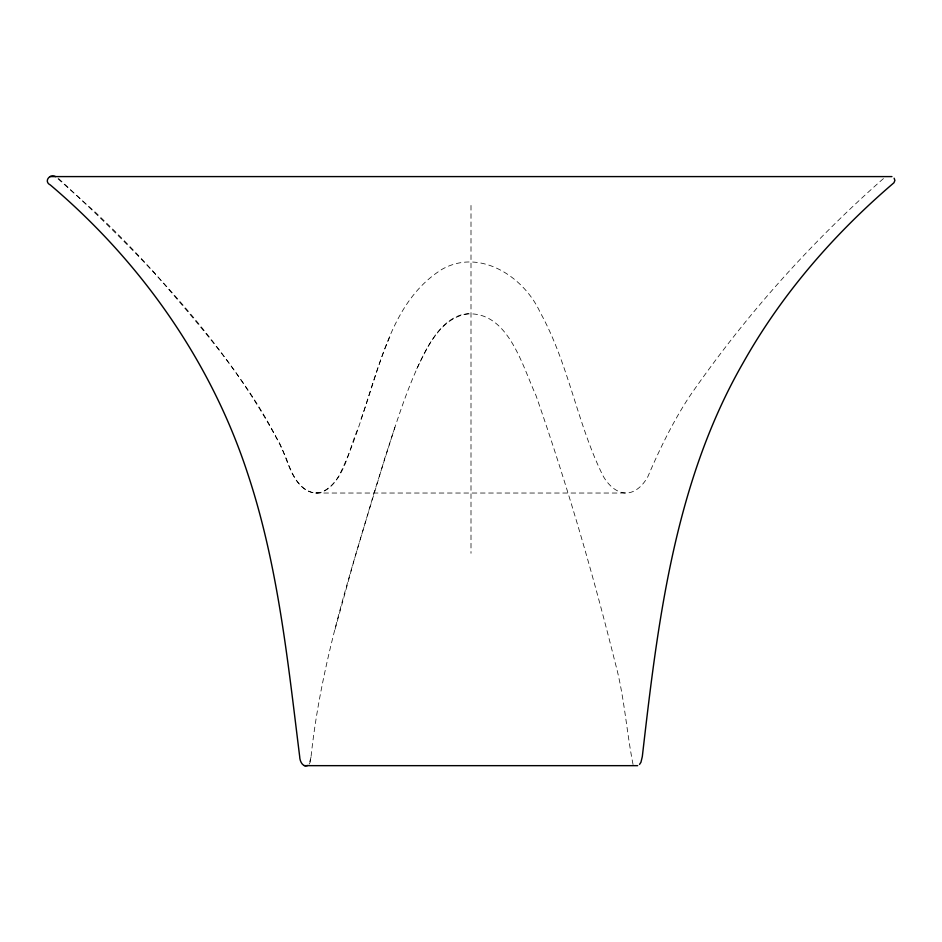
<?xml version="1.0" encoding="UTF-8"?>
<svg xmlns="http://www.w3.org/2000/svg" width="942" height="942" viewBox="0 0 942 942"><rect width="100%" height="100%" fill="white"/><g stroke="black" fill="none" stroke-linecap="round" stroke-linejoin="round"><path stroke-width="0.71" stroke-dasharray="4.71 3.53" d="M633.048 764.504C626.406 731.039 624.322 695.879 615.138 662.591C592.671 572.442 566.554 483.116 535.951 395.393C521.856 364.884 507.267 307.045 462.392 314.51C446.567 318.843 436.181 332.75 428.163 346.185C408.863 381.133 397.571 419.767 385.019 457.471C355.817 556.051 321.787 654.396 311.013 757.156L310.153 762.313L308.752 764.727M311.013 757.156L308.952 764.504M335.046 629.374L353.957 560.702L374.551 491.229L395.499 425.266M360.998 419.166C380.403 366.579 391.036 300.816 442.422 269.082C480.361 248.076 523.987 276.889 540.166 312.367C568.627 363.647 577.01 423.217 602.892 475.58C608.226 485.413 618.67 495.739 630.857 492.336C638.617 489.864 644.163 483.352 647.966 476.428C659.671 448.969 672.823 422.11 689.108 397.053C744.427 316.865 809.755 243.531 882.831 179.098L886.41 176.59M357.407 429.988C348.14 451.018 344.878 480.82 321.964 492.042C302.076 497.517 291.996 474.686 286.78 459.661A308.54 308.54 0 0 0 279.468 443.682C225.55 341.499 143.137 256.895 59.169 179.098L58.027 178.12M389.788 336.977C370.1 382.122 361.057 431.412 339.108 475.58C334.728 483.034 328.64 490.452 319.88 492.631A17.439 17.439 0 0 1 313.38 492.831C289.594 486.402 287.946 455.292 276.489 437.795C244.932 376.635 198.998 324.59 154.382 272.756A1093.568 1093.568 0 0 0 112.428 228.788L96.049 212.868L55.519 176.59M416.835 368.722C427.951 345.526 441.763 315.711 471 313.462M315.582 493.031L626.418 493.031M471 205.438L471 553.284"/><path stroke-width="1.41" d="M639.524 764.398L640.937 762.313L642.314 756.579C657.822 622.073 674.378 482.398 743.132 362.847C781.719 294.116 834.141 233.828 893.958 182.748L894.9 180.417L894.123 178.203M307.798 765.481C302.547 767.695 299.686 760.783 299.686 756.579C287.757 661.037 278.02 564.27 247.31 472.46C210.466 360.397 140.064 260.981 50.303 184.95C43.391 181.582 49.808 173.34 55.566 176.601M50.056 176.59L891.944 176.59M304.313 765.658L637.687 765.658"/></g></svg>
